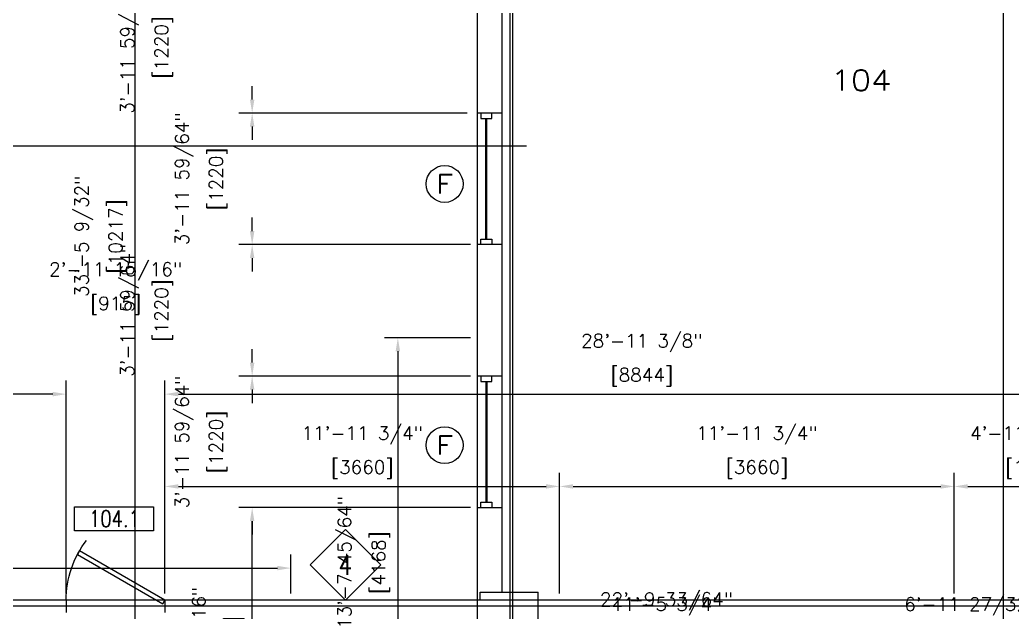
# Model space of a CAD drawing. Header units: millimetres. Extents: x -6963 to 69171, y -40930 to 8603.
# Drawn here: x 4344 to 13540, y -8279 to -2789 of the extents above; entities that cross this region are included whole.
import ezdxf
from ezdxf.enums import TextEntityAlignment as Align

# ---------------------------------------------------------------- set-up
doc = ezdxf.new("R2010")
doc.units = ezdxf.units.MM
doc.header["$LTSCALE"] = 48
doc.header["$MEASUREMENT"] = 0
doc.header["$PDMODE"] = 2
doc.linetypes.add('CENTER', pattern=[2, 1.25, -0.25, 0.25, -0.25])
doc.layers.get('0').update_dxf_attribs({"linetype": 'CONTINUOUS'})
doc.layers.get('DEFPOINTS').update_dxf_attribs({"linetype": 'CONTINUOUS'})
for name, color, linetype in [('1_Arch_Plan_Center', 134, 'CENTER'), ('1_Arch_Plan_Dim', 2, 'CONTINUOUS'), ('1_Arch_Plan_Door', 131, 'CONTINUOUS'), ('1_Arch_Plan_RoomTag', 9, 'CONTINUOUS'), ('1_Arch_Plan_Text1', 4, 'CONTINUOUS'), ('1_Arch_Plan_Wall', 7, 'CONTINUOUS'), ('1_Arch_Plan_Wall_Annot', 4, 'CONTINUOUS'), ('1_Arch_Plan_Wall_ColClad', 7, 'CONTINUOUS'), ('1_Arch_Reflected_Ceiling_Plan_Wall', 131, 'CONTINUOUS'), ('2_Arch_Plan_Dim', 2, 'CONTINUOUS'), ('2_Arch_Plan_Text1', 4, 'CONTINUOUS'), ('2_Arch_Plan_Wall', 7, 'CONTINUOUS'), ('2_Arch_Plan_Wall_ColClad', 7, 'CONTINUOUS'), ('2_Arch_Plan_WinSec', 2, 'CONTINUOUS'), ('2_Arch_Reflected_Ceiling_Plan_Wall', 131, 'CONTINUOUS'), ('GRID', 131, 'CONTINUOUS')]:
    doc.layers.add(name, color=color, linetype=linetype)
doc.styles.add('ROMANS-115', font='romans.shx')
doc.styles.add('ROMANS-80', font='romans.shx', dxfattribs={"width": 0.8})
doc.styles.add('ROMANS80', font='romans.shx', dxfattribs={"width": 0.8})
doc.dimstyles.new('116-ROMANS-115-PS', dxfattribs={"dimscale": 96, "dimtxt": 0.0625, "dimasz": 0.0625, "dimexe": 0.0625, "dimexo": 0.03125, "dimgap": 0.03125, "dimtad": 1, "dimdec": 3, "dimrnd": 0.125, "dimzin": 1, "dimdsep": 46, "dimlunit": 4, "dimtxsty": 'ROMANS-115', "dimcen": 0.125, "dimclrd": 256, "dimclre": 256, "dimclrt": 256, "dimadec": 0, "dimazin": 0, "dimtfac": 1, "dimtdec": 3, "dimtofl": 0, "dimtmove": 2, "dimatfit": 0, "dimfxl": 1, "dimfrac": 2, "dimtolj": 1, "dimtzin": 0, "dimarcsym": 0})

# ---------------------------------------------------------------- blocks, each defined once
blk = doc.blocks.new('Door - Left Hung 36 in.')
blk.add_lwpolyline([(0.75, -1.3), (0, 0), (31.18, 18), (31.93, 16.7)], close=True)
blk.add_arc((0, 0), 36, 0, 37.3101)
blk = doc.blocks.new('*D33')
at = {"layer": '1_Arch_Plan_Dim', "lineweight": -2}
for p, q in [((-1170.2, -8603.2), (-1170.2, -8529.5)), ((6856.2, -9381.4), (6856.2, -8529.5)), ((-1045.2, -8654.5), (6731.2, -8654.5))]:
    blk.add_line(p, q, dxfattribs=at)
at = {"layer": '1_Arch_Plan_Dim'}
for points in [[(-1045.2, -8633.7), (-1045.2, -8675.4), (-1170.2, -8654.5)], [(6731.2, -8633.7), (6731.2, -8675.4), (6856.2, -8654.5)]]:
    blk.add_solid(points, dxfattribs=at)
at = {"layer": 'DEFPOINTS', "color": 0}
for p in [(-1170.2, -8665.7), (6856.2, -8654.5), (6856.2, -9443.9)]:
    blk.add_point(p, dxfattribs=at)
at = {"layer": '1_Arch_Plan_Dim', "char_height": 125, "attachment_point": 5, "style": 'ROMANS-115'}
for s, insert in [('\\A1;26\'-3 7/16"', (2843, -8181.3)), ('\\A1;[8031]', (2843, -8496.8))]:
    blk.add_mtext(s, dxfattribs=dict(at, insert=insert))
blk = doc.blocks.new('*D34')
at = {"layer": '1_Arch_Plan_Dim', "lineweight": -2}
for p, q in [((6856.2, -8592), (6856.2, -8529.5)), ((13815.8, -9453.1), (13815.8, -8529.5)), ((6981.2, -8654.5), (13690.8, -8654.5))]:
    blk.add_line(p, q, dxfattribs=at)
at = {"layer": '1_Arch_Plan_Dim'}
for points in [[(6981.2, -8633.7), (6981.2, -8675.4), (6856.2, -8654.5)], [(13690.8, -8633.7), (13690.8, -8675.4), (13815.8, -8654.5)]]:
    blk.add_solid(points, dxfattribs=at)
at = {"layer": 'DEFPOINTS', "color": 0}
for p in [(6856.2, -8654.5), (13815.8, -8654.5), (13815.8, -9515.6)]:
    blk.add_point(p, dxfattribs=at)
at = {"layer": '1_Arch_Plan_Dim', "char_height": 125, "attachment_point": 5, "style": 'ROMANS-115'}
for s, insert in [('\\A1;22\'-9 33/64"', (10336, -8181.3)), ('\\A1;[6964]', (10336, -8496.8))]:
    blk.add_mtext(s, dxfattribs=dict(at, insert=insert))
blk = doc.blocks.new('*D43')
at = {"layer": '1_Arch_Plan_Dim', "lineweight": -2}
for p, q in [((5687.8, -8105.1), (5687.8, -6133)), ((14527, -8105.1), (14527, -6133)), ((5812.8, -6258), (14402, -6258))]:
    blk.add_line(p, q, dxfattribs=at)
at = {"layer": '1_Arch_Plan_Dim'}
for points in [[(5812.8, -6237.2), (5812.8, -6278.8), (5687.8, -6258)], [(14402, -6237.2), (14402, -6278.8), (14527, -6258)]]:
    blk.add_solid(points, dxfattribs=at)
at = {"layer": 'DEFPOINTS', "color": 0}
for p in [(14527, -6258), (5687.8, -8167.6), (14527, -8167.6)]:
    blk.add_point(p, dxfattribs=at)
at = {"layer": '1_Arch_Plan_Dim', "char_height": 125, "attachment_point": 5, "style": 'ROMANS-115'}
for s, insert in [('\\A1;28\'-11 3/8"', (10107.4, -5784.8)), ('\\A1;[8844]', (10107.4, -6100.3))]:
    blk.add_mtext(s, dxfattribs=dict(at, insert=insert))
blk = doc.blocks.new('*D46')
at = {"layer": '1_Arch_Plan_Dim', "lineweight": -2}
for p, q in [((4773.4, -8105.1), (4773.4, -6133)), ((5687.8, -6195.5), (5687.8, -6133)), ((4648.4, -6258), (4523.4, -6258)), ((5812.8, -6258), (5937.8, -6258))]:
    blk.add_line(p, q, dxfattribs=at)
at = {"layer": '1_Arch_Plan_Dim'}
for points in [[(4648.4, -6237.2), (4648.4, -6278.8), (4773.4, -6258)], [(5812.8, -6237.2), (5812.8, -6278.8), (5687.8, -6258)]]:
    blk.add_solid(points, dxfattribs=at)
at = {"layer": 'DEFPOINTS', "color": 0}
for p in [(4773.4, -6258), (5687.8, -6258), (4773.4, -8167.6)]:
    blk.add_point(p, dxfattribs=at)
at = {"layer": '1_Arch_Plan_Dim', "char_height": 125, "attachment_point": 5, "style": 'ROMANS-115'}
for s, insert in [('\\A1;2\'-11 15/16"', (5230.6, -5122.6)), ('\\A1;[915]', (5230.6, -5438.1))]:
    blk.add_mtext(s, dxfattribs=dict(at, insert=insert))
blk = doc.blocks.new('*D47')
at = {"layer": '1_Arch_Plan_Dim', "lineweight": -2}
for p, q in [((-1170.2, -6195.5), (-1170.2, -6133)), ((4773.4, -6195.5), (4773.4, -6133)), ((4648.4, -6258), (-1045.2, -6258))]:
    blk.add_line(p, q, dxfattribs=at)
at = {"layer": '1_Arch_Plan_Dim'}
for points in [[(-1045.2, -6237.2), (-1045.2, -6278.8), (-1170.2, -6258)], [(4648.4, -6237.2), (4648.4, -6278.8), (4773.4, -6258)]]:
    blk.add_solid(points, dxfattribs=at)
at = {"layer": 'DEFPOINTS', "color": 0}
for p in [(-1170.2, -6258), (-1170.2, -6258), (4773.4, -6258)]:
    blk.add_point(p, dxfattribs=at)
at = {"layer": '1_Arch_Plan_Dim', "char_height": 125, "attachment_point": 5, "style": 'ROMANS-115'}
for s, insert in [('\\A1;19\'-5 37/64"', (1801.6, -5784.8)), ('\\A1;[5947]', (1801.6, -6100.3))]:
    blk.add_mtext(s, dxfattribs=dict(at, insert=insert))
blk = doc.blocks.new('*D64')
at = {"layer": '1_Arch_Plan_Dim', "lineweight": -2}
for p, q in [((5687.8, -7051), (5687.8, -6988.5)), ((9345.4, -8105.1), (9345.4, -6988.5)), ((5812.8, -7113.5), (9220.4, -7113.5))]:
    blk.add_line(p, q, dxfattribs=at)
at = {"layer": '1_Arch_Plan_Dim'}
for points in [[(5812.8, -7092.7), (5812.8, -7134.3), (5687.8, -7113.5)], [(9220.4, -7092.7), (9220.4, -7134.3), (9345.4, -7113.5)]]:
    blk.add_solid(points, dxfattribs=at)
at = {"layer": 'DEFPOINTS', "color": 0}
for p in [(5687.8, -7113.5), (9345.4, -7113.5), (9345.4, -8167.6)]:
    blk.add_point(p, dxfattribs=at)
at = {"layer": '1_Arch_Plan_Dim', "char_height": 125, "attachment_point": 5, "style": 'ROMANS-115'}
for s, insert in [('\\A1;11\'-11 3/4"', (7516.6, -6640.3)), ('\\A1;[3660]', (7516.6, -6955.8))]:
    blk.add_mtext(s, dxfattribs=dict(at, insert=insert))
blk = doc.blocks.new('*D76')
at = {"layer": '1_Arch_Plan_Dim', "lineweight": -2}
for p, q in [((9345.4, -7051), (9345.4, -6988.5)), ((13003, -8105.1), (13003, -6988.5)), ((9470.4, -7113.5), (12878, -7113.5))]:
    blk.add_line(p, q, dxfattribs=at)
at = {"layer": '1_Arch_Plan_Dim'}
for points in [[(9470.4, -7092.7), (9470.4, -7134.3), (9345.4, -7113.5)], [(12878, -7092.7), (12878, -7134.3), (13003, -7113.5)]]:
    blk.add_solid(points, dxfattribs=at)
at = {"layer": 'DEFPOINTS', "color": 0}
for p in [(9345.4, -7113.5), (13003, -7113.5), (13003, -8167.6)]:
    blk.add_point(p, dxfattribs=at)
at = {"layer": '1_Arch_Plan_Dim', "char_height": 125, "attachment_point": 5, "style": 'ROMANS-115'}
for s, insert in [('\\A1;11\'-11 3/4"', (11174.2, -6640.3)), ('\\A1;[3660]', (11174.2, -6955.8))]:
    blk.add_mtext(s, dxfattribs=dict(at, insert=insert))
blk = doc.blocks.new('*D77')
at = {"layer": '1_Arch_Plan_Dim', "lineweight": -2}
for p, q in [((13003, -7051), (13003, -6988.5)), ((14527, -7051), (14527, -6988.5)), ((13128, -7113.5), (14402, -7113.5))]:
    blk.add_line(p, q, dxfattribs=at)
at = {"layer": '1_Arch_Plan_Dim'}
for points in [[(13128, -7092.7), (13128, -7134.3), (13003, -7113.5)], [(14402, -7092.7), (14402, -7134.3), (14527, -7113.5)]]:
    blk.add_solid(points, dxfattribs=at)
at = {"layer": 'DEFPOINTS', "color": 0}
for p in [(13003, -7113.5), (14527, -7113.5), (14527, -7113.5)]:
    blk.add_point(p, dxfattribs=at)
at = {"layer": '1_Arch_Plan_Dim', "char_height": 125, "attachment_point": 5, "style": 'ROMANS-115'}
for s, insert in [('\\A1;4\'-11 57/64"', (13765, -6640.3)), ('\\A1;[1525]', (13765, -6955.8))]:
    blk.add_mtext(s, dxfattribs=dict(at, insert=insert))
blk = doc.blocks.new('*D116')
at = {"layer": '1_Arch_Plan_Dim', "lineweight": -2}
for p, q in [((6856.2, -8105.1), (6856.2, -7745.3)), ((-1170.2, -7890), (-1170.2, -7995.3)), ((-1045.2, -7870.3), (6731.2, -7870.3))]:
    blk.add_line(p, q, dxfattribs=at)
at = {"layer": '1_Arch_Plan_Dim'}
for points in [[(-1045.2, -7849.4), (-1045.2, -7891.1), (-1170.2, -7870.3)], [(6731.2, -7849.4), (6731.2, -7891.1), (6856.2, -7870.3)]]:
    blk.add_solid(points, dxfattribs=at)
at = {"layer": 'DEFPOINTS', "color": 0}
for p in [(-1170.2, -7827.5), (6856.2, -7870.3), (6856.2, -8167.6)]:
    blk.add_point(p, dxfattribs=at)
at = {"layer": '1_Arch_Plan_Dim', "insert": (2843, -7745.3), "char_height": 125, "attachment_point": 5, "style": 'ROMANS-115'}
blk.add_mtext('\\A1;.', dxfattribs=at)
blk = doc.blocks.new('*D140')
at = {"layer": '2_Arch_Plan_Dim', "lineweight": -2}
for p, q in [((5455.5, 309.7), (5285, 309.7)), ((5410, 184.7), (5410, -9776.1)), ((8520.9, -9901.1), (5285, -9901.1))]:
    blk.add_line(p, q, dxfattribs=at)
at = {"layer": '2_Arch_Plan_Dim'}
for points in [[(5389.2, 184.7), (5430.8, 184.7), (5410, 309.7)], [(5389.2, -9776.1), (5430.8, -9776.1), (5410, -9901.1)]]:
    blk.add_solid(points, dxfattribs=at)
at = {"layer": 'DEFPOINTS', "color": 0}
for p in [(5518, 309.7), (5410, -9901.1), (8583.4, -9901.1)]:
    blk.add_point(p, dxfattribs=at)
at = {"layer": '2_Arch_Plan_Dim', "char_height": 125, "attachment_point": 5, "rotation": 90, "style": 'ROMANS-115'}
for s, insert in [('\\A1;33\'-5 9/32"', (4936.8, -4795.7)), ('\\A1;[10217]', (5252.3, -4795.7))]:
    blk.add_mtext(s, dxfattribs=dict(at, insert=insert))
blk = doc.blocks.new('*D156')
at = {"layer": '2_Arch_Plan_Dim', "lineweight": -2}
for p, q in [((8583.4, -8881), (8583.4, -8574)), ((12088.6, -8636.5), (12088.6, -8574)), ((11963.6, -8699), (8708.4, -8699))]:
    blk.add_line(p, q, dxfattribs=at)
at = {"layer": '2_Arch_Plan_Dim'}
for points in [[(8708.4, -8678.1), (8708.4, -8719.8), (8583.4, -8699)], [(11963.6, -8678.1), (11963.6, -8719.8), (12088.6, -8699)]]:
    blk.add_solid(points, dxfattribs=at)
at = {"layer": 'DEFPOINTS', "color": 0}
for p in [(8583.4, -8699), (12088.6, -8699), (8583.4, -8943.5)]:
    blk.add_point(p, dxfattribs=at)
at = {"layer": '2_Arch_Plan_Dim', "char_height": 125, "attachment_point": 5, "style": 'ROMANS-115'}
for s, insert in [('\\A1;11\'-5 3/4"', (10336, -8225.8)), ('\\A1;[3507]', (10336, -8541.2))]:
    blk.add_mtext(s, dxfattribs=dict(at, insert=insert))
blk = doc.blocks.new('*D165')
at = {"layer": '2_Arch_Plan_Dim', "lineweight": -2}
for p, q in [((12088.6, -9838.6), (12088.6, -8574)), ((14222.2, -8636.5), (14222.2, -8574)), ((12213.6, -8699), (14097.2, -8699))]:
    blk.add_line(p, q, dxfattribs=at)
at = {"layer": '2_Arch_Plan_Dim'}
for points in [[(12213.6, -8678.1), (12213.6, -8719.8), (12088.6, -8699)], [(14097.2, -8678.1), (14097.2, -8719.8), (14222.2, -8699)]]:
    blk.add_solid(points, dxfattribs=at)
at = {"layer": 'DEFPOINTS', "color": 0}
for p in [(14222.2, -8699), (14222.2, -8699), (12088.6, -9901.1)]:
    blk.add_point(p, dxfattribs=at)
at = {"layer": '2_Arch_Plan_Dim', "char_height": 125, "attachment_point": 5, "style": 'ROMANS-115'}
for s, insert in [('\\A1;6\'-11 27/32"', (13155.4, -8225.8)), ('\\A1;[2135]', (13155.4, -8541.2))]:
    blk.add_mtext(s, dxfattribs=dict(at, insert=insert))
blk = doc.blocks.new('*D190')
at = {"layer": '2_Arch_Plan_Dim', "lineweight": -2}
for p, q in [((6496.5, -2308.5), (6496.5, -2183.5)), ((6434, -2433.5), (6371.5, -2433.5)), ((6434, -3652.7), (6371.5, -3652.7)), ((6496.5, -3777.7), (6496.5, -3902.7))]:
    blk.add_line(p, q, dxfattribs=at)
at = {"layer": '2_Arch_Plan_Dim'}
for points in [[(6475.7, -2308.5), (6517.3, -2308.5), (6496.5, -2433.5)], [(6475.7, -3777.7), (6517.3, -3777.7), (6496.5, -3652.7)]]:
    blk.add_solid(points, dxfattribs=at)
at = {"layer": 'DEFPOINTS', "color": 0}
for p in [(6496.5, -2433.5), (6496.5, -2433.5), (6496.5, -3652.7)]:
    blk.add_point(p, dxfattribs=at)
at = {"layer": '2_Arch_Plan_Dim', "char_height": 125, "attachment_point": 5, "rotation": 90, "style": 'ROMANS-115'}
for s, insert in [('\\A1;3\'-11 59/64"', (5361.1, -3043.1)), ('\\A1;[1220]', (5676.6, -3043.1))]:
    blk.add_mtext(s, dxfattribs=dict(at, insert=insert))
blk = doc.blocks.new('*D206')
at = {"layer": '2_Arch_Plan_Dim', "lineweight": -2}
for p, q in [((6496.5, -3527.7), (6496.5, -3402.7)), ((8489.2, -3652.7), (6371.5, -3652.7)), ((8520.9, -4871.9), (6371.5, -4871.9)), ((6496.5, -4996.9), (6496.5, -5121.9))]:
    blk.add_line(p, q, dxfattribs=at)
at = {"layer": '2_Arch_Plan_Dim'}
for points in [[(6475.7, -3527.7), (6517.3, -3527.7), (6496.5, -3652.7)], [(6475.7, -4996.9), (6517.3, -4996.9), (6496.5, -4871.9)]]:
    blk.add_solid(points, dxfattribs=at)
at = {"layer": 'DEFPOINTS', "color": 0}
for p in [(8551.7, -3652.7), (6496.5, -4871.9), (8583.4, -4871.9)]:
    blk.add_point(p, dxfattribs=at)
at = {"layer": '2_Arch_Plan_Dim', "char_height": 125, "attachment_point": 5, "rotation": 90, "style": 'ROMANS-115'}
for s, insert in [('\\A1;3\'-11 59/64"', (5867, -4262.3)), ('\\A1;[1220]', (6182.5, -4262.3))]:
    blk.add_mtext(s, dxfattribs=dict(at, insert=insert))
blk = doc.blocks.new('*D207')
at = {"layer": '2_Arch_Plan_Dim', "lineweight": -2}
for p, q in [((6496.5, -5966.1), (6496.5, -5841.1)), ((8520.9, -6091.1), (6371.5, -6091.1)), ((8520.9, -7310.3), (6371.5, -7310.3)), ((6496.5, -7435.3), (6496.5, -7560.3))]:
    blk.add_line(p, q, dxfattribs=at)
at = {"layer": '2_Arch_Plan_Dim'}
for points in [[(6475.7, -5966.1), (6517.3, -5966.1), (6496.5, -6091.1)], [(6475.7, -7435.3), (6517.3, -7435.3), (6496.5, -7310.3)]]:
    blk.add_solid(points, dxfattribs=at)
at = {"layer": 'DEFPOINTS', "color": 0}
for p in [(8583.4, -6091.1), (6496.5, -7310.3), (8583.4, -7310.3)]:
    blk.add_point(p, dxfattribs=at)
at = {"layer": '2_Arch_Plan_Dim', "char_height": 125, "attachment_point": 5, "rotation": 90, "style": 'ROMANS-115'}
for s, insert in [('\\A1;3\'-11 59/64"', (5867, -6700.7)), ('\\A1;[1220]', (6182.5, -6700.7))]:
    blk.add_mtext(s, dxfattribs=dict(at, insert=insert))
blk = doc.blocks.new('*D209')
at = {"layer": '2_Arch_Plan_Dim', "lineweight": -2}
for p, q in [((6496.5, -4746.9), (6496.5, -4621.9)), ((6434, -4871.9), (6371.5, -4871.9)), ((6434, -6091.1), (6371.5, -6091.1)), ((6496.5, -6216.1), (6496.5, -6341.1))]:
    blk.add_line(p, q, dxfattribs=at)
at = {"layer": '2_Arch_Plan_Dim'}
for points in [[(6475.7, -4746.9), (6517.3, -4746.9), (6496.5, -4871.9)], [(6475.7, -6216.1), (6517.3, -6216.1), (6496.5, -6091.1)]]:
    blk.add_solid(points, dxfattribs=at)
at = {"layer": 'DEFPOINTS', "color": 0}
for p in [(6496.5, -4871.9), (6496.5, -4871.9), (6496.5, -6091.1)]:
    blk.add_point(p, dxfattribs=at)
at = {"layer": '2_Arch_Plan_Dim', "char_height": 125, "attachment_point": 5, "rotation": 90, "style": 'ROMANS-115'}
for s, insert in [('\\A1;3\'-11 59/64"', (5361.1, -5481.5)), ('\\A1;[1220]', (5676.6, -5481.5))]:
    blk.add_mtext(s, dxfattribs=dict(at, insert=insert))
blk = doc.blocks.new('*D210')
at = {"layer": '2_Arch_Plan_Dim', "lineweight": -2}
for p, q in [((6434, -7310.3), (6371.5, -7310.3)), ((6496.5, -9776.1), (6496.5, -7435.3)), ((6434, -9901.1), (6371.5, -9901.1))]:
    blk.add_line(p, q, dxfattribs=at)
at = {"layer": '2_Arch_Plan_Dim'}
for points in [[(6475.7, -7435.3), (6517.3, -7435.3), (6496.5, -7310.3)], [(6475.7, -9776.1), (6517.3, -9776.1), (6496.5, -9901.1)]]:
    blk.add_solid(points, dxfattribs=at)
at = {"layer": 'DEFPOINTS', "color": 0}
for p in [(6496.5, -7310.3), (6496.5, -7310.3), (6496.5, -9901.1)]:
    blk.add_point(p, dxfattribs=at)
at = {"layer": '2_Arch_Plan_Dim', "char_height": 125, "attachment_point": 5, "rotation": 90, "style": 'ROMANS-115'}
for s, insert in [('\\A1;8\'-5 13/16"', (6023.3, -8605.7)), ('\\A1;[2592]', (6338.8, -8605.7))]:
    blk.add_mtext(s, dxfattribs=dict(at, insert=insert))
blk = doc.blocks.new('*D211')
at = {"layer": '2_Arch_Plan_Dim', "lineweight": -2}
for p, q in [((8520.9, -5735.5), (7721.7, -5735.5)), ((7846.7, -5860.5), (7846.7, -9776.1)), ((8520.9, -9901.1), (7721.7, -9901.1))]:
    blk.add_line(p, q, dxfattribs=at)
at = {"layer": '2_Arch_Plan_Dim'}
for points in [[(7825.9, -5860.5), (7867.6, -5860.5), (7846.7, -5735.5)], [(7825.9, -9776.1), (7867.6, -9776.1), (7846.7, -9901.1)]]:
    blk.add_solid(points, dxfattribs=at)
at = {"layer": 'DEFPOINTS', "color": 0}
for p in [(8583.4, -5735.5), (7846.7, -9901.1), (8583.4, -9901.1)]:
    blk.add_point(p, dxfattribs=at)
at = {"layer": '2_Arch_Plan_Dim', "char_height": 125, "attachment_point": 5, "rotation": 90, "style": 'ROMANS-115'}
for s, insert in [('\\A1;13\'-7 45/64"', (7373.5, -7818.3)), ('\\A1;[4168]', (7689, -7818.3))]:
    blk.add_mtext(s, dxfattribs=dict(at, insert=insert))
blk = doc.blocks.new('Wall Number')
at = {"color": 5}
blk.add_lwpolyline([(-21.45, -21.45), (0, 0), (-21.45, 21.45), (-42.89, 0)], close=True, dxfattribs=at)
at = {"style": 'ROMANS80', "width": 0.8}
blk.add_attdef('WALL', text='', height=12, dxfattribs=at).set_placement((-21.62, -0.08), align=Align.MIDDLE)
blk = doc.blocks.new('Window')
blk.add_circle((0.4356, 0.3589), 0.0609)
at = {"style": 'ROMANS-80', "width": 1.15}
blk.add_attdef('WINDOW', text='', height=0.0625, dxfattribs=at).set_placement((0.4356, 0.3589), align=Align.MIDDLE)
blk = doc.blocks.new('DOOR2')
for p, q in [((0, 13.18), (43.28, 13.18)), ((0, 0), (0, 13.18)), ((43.28, 13.18), (43.28, 0)), ((43.28, 0), (0, 0))]:
    blk.add_line(p, q)
at = {"style": 'ROMANS80', "width": 0.8}
blk.add_attdef('DOOR', text='', height=9, dxfattribs=at).set_placement((21.91, 6.68), align=Align.MIDDLE)

msp = doc.modelspace()

# ---------------------------------------------------------------- linework, layer by layer
at = {"layer": '1_Arch_Plan_Center', "ltscale": 25}
msp.add_line((14527.0061547, -8224.73469), (5687.8061547, -8224.73469), dxfattribs=at)
at = {"layer": '1_Arch_Plan_Wall'}
for p, q in [((4773.4061547, -8167.58469), (-1093.9938453, -8167.58469)), ((4773.4061547, -8167.58469), (4773.4061547, -8281.88469)), ((5687.8061547, -8167.58469), (5687.8061547, -8281.88469)), ((14527.0061547, -8167.58469), (5687.8061547, -8167.58469))]:
    msp.add_line(p, q, dxfattribs=at)
at = {"layer": '1_Arch_Plan_Wall_ColClad'}
for p, q in [((8608.8061547, -8094.5597408), (9148.5561547, -8094.5597408)), ((8608.8061547, -8167.58469), (8608.8061547, -8094.5597408)), ((9148.5561547, -8167.58469), (9148.5561547, -8094.5597408))]:
    msp.add_line(p, q, dxfattribs=at)
at = {"layer": '1_Arch_Reflected_Ceiling_Plan_Wall'}
for p, q in [((8608.8061547, -8167.58469), (-1170.1938453, -8167.58469)), ((21556.4561547, -8167.58469), (9148.5561547, -8167.58469))]:
    msp.add_line(p, q, dxfattribs=at)
at = {"layer": '2_Arch_Plan_Wall'}
for p, q in [((8583.4061547, -27122.33469), (8583.4061547, 309.66531)), ((8812.0061547, -5652.98469), (8812.0061547, -2871.68469)), ((8812.0061547, -3652.73469), (8583.4061547, -3652.73469)), ((8812.0061547, -4871.93469), (8583.4061547, -4871.93469)), ((8812.0061547, -6567.38469), (8812.0061547, -5818.08469)), ((8812.0061547, -6091.13469), (8583.4061547, -6091.13469)), ((8812.0061547, -8094.5597408), (8812.0061547, -6427.68469)), ((8812.0061547, -7310.33469), (8583.4061547, -7310.33469))]:
    msp.add_line(p, q, dxfattribs=at)
at = {"layer": '2_Arch_Plan_Wall_ColClad'}
for p in [(8812.0061547, -8094.5597408), (9148.5561547, -8354.9096392)]:
    msp.add_line(p, (9148.5561547, -8094.5597408), dxfattribs=at)
at = {"layer": '2_Arch_Plan_WinSec'}
for p, q in [((8661.1936547, -4821.13469), (8661.1936547, -3703.53469)), ((8670.7186547, -4821.13469), (8670.7186547, -3703.53469)), ((8661.1936547, -6141.93469), (8661.1936547, -7259.53469)), ((8670.7186547, -6141.93469), (8670.7186547, -7259.53469))]:
    msp.add_line(p, q, dxfattribs=at)
for points in [[(8615.1561547, -3652.73469), (8615.1561547, -3703.53469), (8716.7561547, -3703.53469), (8716.7561547, -3652.73469)], [(8615.1561547, -4871.93469), (8615.1561547, -4821.13469), (8716.7561547, -4821.13469), (8716.7561547, -4871.93469)], [(8615.1561547, -4871.93469), (8615.1561547, -4821.13469), (8716.7561547, -4821.13469), (8716.7561547, -4871.93469)], [(8615.1561547, -6091.13469), (8615.1561547, -6141.93469), (8716.7561547, -6141.93469), (8716.7561547, -6091.13469)], [(8615.1561547, -6091.13469), (8615.1561547, -6141.93469), (8716.7561547, -6141.93469), (8716.7561547, -6091.13469)], [(8615.1561547, -7310.33469), (8615.1561547, -7259.53469), (8716.7561547, -7259.53469), (8716.7561547, -7310.33469)]]:
    msp.add_lwpolyline(points, close=True, dxfattribs=at)
at = {"layer": '2_Arch_Reflected_Ceiling_Plan_Wall'}
for p, q in [((8583.4061547, -27122.33469), (8583.4061547, 309.66531)), ((8812.0061547, -8094.5597408), (8812.0061547, 52.4903608))]:
    msp.add_line(p, q, dxfattribs=at)
at = {"layer": 'GRID'}
for p, q in [((8583.4061547, -29865.53469), (8583.4061547, 6418.7732987)), ((8583.4061547, -29560.73469), (8583.4061547, 6418.7732987)), ((8888.2061547, -29560.73469), (8888.2061547, 6418.7732987)), ((8913.6061547, -29865.53469), (8913.6061547, 6418.7732987)), ((13460.2061547, -29865.53469), (13460.2061547, 6418.7732987)), ((13460.2061547, -29865.53469), (13460.2061547, 6418.7732987)), ((-6864.8649685, -3957.53469), (9040.0392141, -3957.53469)), ((69170.9627619, -8224.73469), (-6864.8649685, -8224.73469))]:
    msp.add_line(p, q, dxfattribs=at)

# ---------------------------------------------------------------- block references
at = {"layer": '1_Arch_Plan_Door', "xscale": -25.40031749999775, "yscale": 25.40031749999775, "zscale": 25.4003175}
msp.add_blockref('Door - Left Hung 36 in.', (5687.8061547, -8167.58469), dxfattribs=at)
at = {"layer": '1_Arch_Plan_Text1', "xscale": 16.96516799653435, "yscale": 16.96516799653435, "zscale": 16.96516799653435}
msp.add_blockref('DOOR2', (4848.6707247, -7526.0450301), dxfattribs=at).add_auto_attribs({'DOOR': '104.1'})
at = {"layer": '1_Arch_Plan_Wall_Annot', "xscale": 15.23999999688914, "yscale": 15.23999999688914, "zscale": 15.23999999688914}
msp.add_blockref('Wall Number', (7688.872337, -7840.7330358), dxfattribs=at).add_auto_attribs({'WALL': '4'})
at = {"layer": '2_Arch_Plan_Text1', "xscale": 2804.159999427531, "yscale": 2804.159999427531, "zscale": 2804.159999427531}
for p in [(7058.7954118, -5316.5905789), (7058.7954118, -7737.0548866)]:
    msp.add_blockref('Window', p, dxfattribs=at).add_auto_attribs({'WINDOW': 'F'})

# ---------------------------------------------------------------- texts
at = {"layer": '1_Arch_Plan_RoomTag', "style": 'ROMANS-115', "width": 1.15}
msp.add_text('104', height=190.49999996, dxfattribs=at).set_placement((11857.2859045, -3444.7250789))

# ---------------------------------------------------------------- dimensions: what is measured, and where the dimension line sits
at = {"layer": '1_Arch_Plan_Dim'}
for base, p1, p2, picture, middle in [((4773.4061547, -6258.0055933), (5687.8175847, -6258.0055933), (4773.4061547, -8167.58469), '*D46', (5230.6118697, -5280.3270219)), ((-1170.1938453, -6258.0055933), (4773.4061547, -6258.0055933), (-1170.1938453, -6258.0055933), '*D47', (1801.6061547, -5942.5294028)), ((14527.0061547, -6258.0055933), (5687.8061547, -8167.58469), (14527.0061547, -8167.58469), '*D43', (10107.4061547, -5942.5294028)), ((9345.4061547, -7113.508682), (5687.8061547, -7113.508682), (9345.4061547, -8167.58469), '*D64', (7516.6061547, -6798.0324915)), ((13003.0061547, -7113.508682), (9345.4061547, -7113.508682), (13003.0061547, -8167.58469), '*D76', (11174.2061547, -6798.0324915)), ((14527.0061547, -7113.508682), (13003.0061547, -7113.508682), (14527.0061547, -7113.508682), '*D77', (13765.0061547, -6798.0324915)), ((6856.2061547, -8654.5186694), (-1170.1938453, -8665.7043075), (6856.2061547, -9443.93469), '*D33', (2843.0061547, -8339.0424789)), ((13815.8061547, -8654.5186694), (6856.2061547, -8654.5186694), (13815.8061547, -9515.6377413), '*D34', (10336.0061547, -8339.0424789))]:
    dim = msp.add_linear_dim(base=base, p1=p1, p2=p2, dimstyle='116-ROMANS-115-PS', override={"dimscale": 2000, "dimdec": 6, "dimlfac": 0.0393, "dimrnd": 0, "dimpost": '\\X', "dimtdec": 6}, dxfattribs=at)
    dim.commit()
    dim.dimension.update_dxf_attribs({"geometry": picture, "text_midpoint": middle})
dim = msp.add_linear_dim(base=(6856.2061547, -7870.2753381), p1=(-1170.1938453, -7827.5299072), p2=(6856.2061547, -8167.58469), text='.', dimstyle='116-ROMANS-115-PS', override={"dimscale": 2000, "dimdec": 6, "dimlfac": 0.0393, "dimrnd": 0, "dimpost": '\\X', "dimtdec": 6}, dxfattribs=at)
dim.commit()
dim.dimension.update_dxf_attribs({"geometry": '*D116', "text_midpoint": (2843.0061547, -7745.2753381)})
at = {"layer": '2_Arch_Plan_Dim'}
for base, p1, p2, picture, middle in [((5409.9888421, -9901.13469), (5518.0197013, 309.66531), (8583.4061547, -9901.13469), '*D140', (5094.5126517, -4795.73469)), ((6496.4909805, -2433.53469), (6496.4909805, -3652.73469), (6496.4909805, -2433.53469), '*D190', (5518.812409, -3043.13469)), ((6496.4909805, -4871.93469), (8551.6561547, -3652.73469), (8583.4061547, -4871.93469), '*D206', (6024.76479, -4262.33469)), ((6496.4909805, -4871.93469), (6496.4909805, -6091.13469), (6496.4909805, -4871.93469), '*D209', (5518.812409, -5481.53469)), ((7846.716889, -9901.1347431), (8583.4061547, -5735.53469), (8583.4061547, -9901.1347431), '*D211', (7531.2406985, -7818.3347165)), ((6496.4909805, -7310.33469), (8583.4061547, -6091.13469), (8583.4061547, -7310.33469), '*D207', (6024.76479, -6700.73469)), ((6496.4909805, -7310.33469), (6496.4909805, -9901.1347431), (6496.4909805, -7310.33469), '*D210', (6181.01479, -8605.7347165))]:
    dim = msp.add_linear_dim(base=base, p1=p1, p2=p2, angle=90, dimstyle='116-ROMANS-115-PS', override={"dimscale": 2000, "dimdec": 6, "dimlfac": 0.0393, "dimrnd": 0, "dimpost": '\\X', "dimtdec": 6}, dxfattribs=at)
    dim.commit()
    dim.dimension.update_dxf_attribs({"geometry": picture, "text_midpoint": middle})
for base, p1, p2, picture, middle in [((8583.4061547186, -8698.9692649794), (12088.606194689, -8698.9692649794), (8583.4061547186, -8943.4818175093), '*D156', (10336.0061747038, -8383.4930745032)), ((14222.2061881, -8698.969265), (12088.6061947, -9901.1347431), (14222.2061881, -8698.969265), '*D165', (13155.4061914, -8383.4930745))]:
    dim = msp.add_linear_dim(base=base, p1=p1, p2=p2, dimstyle='116-ROMANS-115-PS', override={"dimscale": 2000, "dimdec": 6, "dimlfac": 0.0393, "dimrnd": 0, "dimpost": '\\X', "dimtdec": 6}, dxfattribs=at)
    dim.commit()
    dim.dimension.update_dxf_attribs({"geometry": picture, "text_midpoint": middle})

doc.saveas('drawing.dxf')
